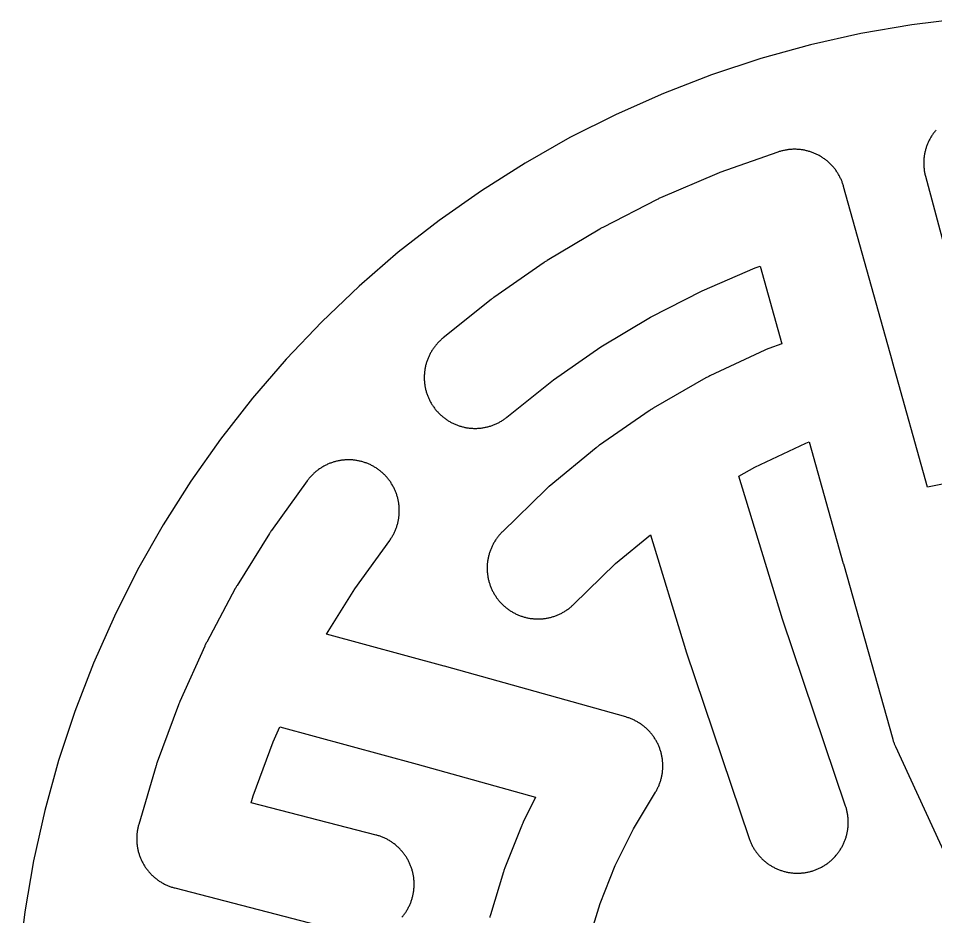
# Model space of a CAD drawing. Header units: millimetres. Extents: x -145 to 145, y -145 to 145.
# Drawn here: x -144.3 to -18, y 20.6 to 144.3 of the extents above; entities that cross this region are included whole.
import ezdxf

# ---------------------------------------------------------------- set-up
doc = ezdxf.new("R2010")
doc.units = ezdxf.units.MM
doc.layers.add('BOUNDARY', color=3, linetype='CONTINUOUS')
doc.layers.add('CORRIDORS', color=1, linetype='CONTINUOUS')

msp = doc.modelspace()

# ---------------------------------------------------------------- linework, layer by layer
at = {"layer": 'BOUNDARY'}
msp.add_lwpolyline([(-14.212, 144.302), (-21.276, 143.431), (-28.288, 142.214), (-35.232, 140.655), (-42.091, 138.756), (-48.849, 136.524), (-55.489, 133.963), (-61.995, 131.078), (-68.353, 127.879), (-74.545, 124.371), (-80.558, 120.563), (-86.376, 116.465), (-91.987, 112.087), (-97.376, 107.438), (-102.53, 102.53), (-107.438, 97.376), (-112.087, 91.987), (-116.465, 86.376), (-120.563, 80.558), (-124.371, 74.545), (-127.879, 68.353), (-131.078, 61.995), (-133.963, 55.489), (-136.524, 48.849), (-138.756, 42.091), (-140.655, 35.232), (-142.214, 28.288), (-143.431, 21.276), (-144.302, 14.212)], dxfattribs=at)
at = {"layer": 'CORRIDORS'}
for points in [[(-17.964, 128.917), (-18.04, 128.826), (-18.115, 128.734), (-18.188, 128.641), (-18.26, 128.547), (-18.33, 128.452), (-18.398, 128.355), (-18.465, 128.257), (-18.53, 128.159), (-18.593, 128.059), (-18.655, 127.958), (-18.715, 127.856), (-18.773, 127.753), (-18.829, 127.649), (-18.884, 127.544), (-18.937, 127.438), (-18.988, 127.331), (-19.037, 127.224), (-19.085, 127.115), (-19.131, 127.006), (-19.174, 126.896), (-19.216, 126.786), (-19.256, 126.674), (-19.295, 126.562), (-19.331, 126.45), (-19.365, 126.336), (-19.398, 126.223), (-19.428, 126.108), (-19.457, 125.993), (-19.483, 125.878), (-19.508, 125.762), (-19.531, 125.646), (-19.552, 125.53), (-19.57, 125.413), (-19.587, 125.296), (-19.602, 125.179), (-19.615, 125.061), (-19.626, 124.943), (-19.635, 124.825), (-19.641, 124.707), (-19.646, 124.589), (-19.649, 124.47), (-19.65, 124.352), (-19.649, 124.234), (-19.646, 124.116), (-19.641, 123.997), (-19.633, 123.879), (-19.624, 123.761), (-19.613, 123.643), (-19.6, 123.526), (-19.585, 123.409), (-19.568, 123.291), (-19.549, 123.175), (-19.528, 123.058), (-19.505, 122.942), (-19.48, 122.827), (-19.453, 122.711), (-19.412, 122.55), (-12.842, 98.01)], [(-13.346, 80.903), (-19.122, 79.725), (-23.95, 96.987), (-23.966, 97.048), (-30.676, 121.148), (-30.709, 121.261), (-30.744, 121.374), (-30.78, 121.487), (-30.819, 121.599), (-30.859, 121.71), (-30.901, 121.821), (-30.945, 121.93), (-30.991, 122.04), (-31.039, 122.148), (-31.088, 122.255), (-31.14, 122.362), (-31.193, 122.468), (-31.248, 122.572), (-31.305, 122.676), (-31.363, 122.779), (-31.423, 122.881), (-31.485, 122.982), (-31.549, 123.082), (-31.614, 123.18), (-31.681, 123.278), (-31.749, 123.374), (-31.82, 123.47), (-31.891, 123.564), (-31.965, 123.656), (-32.04, 123.748), (-32.116, 123.838), (-32.194, 123.927), (-32.274, 124.015), (-32.355, 124.101), (-32.437, 124.186), (-32.521, 124.27), (-32.606, 124.352), (-32.78, 124.512), (-32.87, 124.589), (-32.96, 124.665), (-33.052, 124.74), (-33.145, 124.813), (-33.239, 124.885), (-33.335, 124.954), (-33.432, 125.023), (-33.529, 125.089), (-33.628, 125.154), (-33.728, 125.217), (-33.829, 125.279), (-33.931, 125.339), (-34.035, 125.397), (-34.139, 125.453), (-34.244, 125.508), (-34.349, 125.561), (-34.456, 125.612), (-34.564, 125.661), (-34.672, 125.708), (-34.781, 125.754), (-34.891, 125.797), (-35.002, 125.839), (-35.114, 125.879), (-35.226, 125.917), (-35.338, 125.953), (-35.451, 125.988), (-35.565, 126.02), (-35.68, 126.05), (-35.795, 126.079), (-35.91, 126.105), (-36.026, 126.13), (-36.142, 126.152), (-36.258, 126.173), (-36.375, 126.192), (-36.492, 126.208), (-36.61, 126.223), (-36.727, 126.236), (-36.845, 126.246), (-36.963, 126.255), (-37.081, 126.262), (-37.199, 126.267), (-37.318, 126.269), (-37.436, 126.27), (-37.554, 126.269), (-37.673, 126.265), (-37.791, 126.26), (-37.909, 126.253), (-38.027, 126.244), (-38.145, 126.232), (-38.262, 126.219), (-38.38, 126.204), (-38.497, 126.187), (-38.613, 126.168), (-38.73, 126.146), (-38.846, 126.123), (-38.961, 126.098), (-39.077, 126.071), (-39.191, 126.042), (-39.306, 126.011), (-39.419, 125.978), (-39.532, 125.944), (-39.645, 125.907), (-39.741, 125.874), (-47.707, 123.074), (-47.819, 123.034), (-47.929, 122.992), (-48.039, 122.948), (-48.148, 122.902), (-55.906, 119.57), (-56.015, 119.522), (-56.122, 119.473), (-56.229, 119.422), (-56.334, 119.369), (-63.85, 115.521), (-63.955, 115.466), (-64.059, 115.409), (-64.162, 115.351), (-64.262, 115.292), (-71.502, 110.947), (-71.603, 110.885), (-71.703, 110.822), (-71.802, 110.757), (-71.899, 110.69), (-78.83, 105.866), (-78.926, 105.798), (-79.022, 105.728), (-79.116, 105.656), (-79.209, 105.583), (-85.798, 100.302), (-85.89, 100.227), (-85.98, 100.151), (-86.069, 100.073), (-86.157, 99.994), (-86.243, 99.913), (-86.328, 99.831), (-86.412, 99.747), (-86.494, 99.662), (-86.575, 99.576), (-86.654, 99.488), (-86.732, 99.399), (-86.808, 99.308), (-86.883, 99.217), (-86.956, 99.124), (-87.028, 99.029), (-87.098, 98.934), (-87.166, 98.837), (-87.233, 98.74), (-87.298, 98.641), (-87.362, 98.541), (-87.423, 98.44), (-87.483, 98.338), (-87.542, 98.235), (-87.598, 98.131), (-87.653, 98.026), (-87.706, 97.92), (-87.757, 97.814), (-87.806, 97.706), (-87.854, 97.598), (-87.9, 97.489), (-87.943, 97.379), (-87.985, 97.268), (-88.025, 97.157), (-88.064, 97.045), (-88.1, 96.932), (-88.134, 96.819), (-88.167, 96.705), (-88.197, 96.591), (-88.226, 96.476), (-88.253, 96.361), (-88.278, 96.245), (-88.3, 96.129), (-88.321, 96.013), (-88.34, 95.896), (-88.357, 95.779), (-88.372, 95.661), (-88.385, 95.544), (-88.395, 95.426), (-88.404, 95.308), (-88.411, 95.19), (-88.416, 95.072), (-88.419, 94.953), (-88.42, 94.835), (-88.419, 94.717), (-88.416, 94.598), (-88.411, 94.48), (-88.404, 94.362), (-88.395, 94.244), (-88.384, 94.126), (-88.37, 94.009), (-88.355, 93.891), (-88.338, 93.774), (-88.319, 93.657), (-88.298, 93.541), (-88.275, 93.425), (-88.251, 93.309), (-88.224, 93.194), (-88.195, 93.079), (-88.164, 92.965), (-88.132, 92.851), (-88.097, 92.738), (-88.061, 92.626), (-88.022, 92.514), (-87.982, 92.402), (-87.94, 92.292), (-87.896, 92.182), (-87.85, 92.073), (-87.802, 91.965), (-87.753, 91.857), (-87.701, 91.751), (-87.648, 91.645), (-87.593, 91.54), (-87.537, 91.436), (-87.478, 91.333), (-87.418, 91.231), (-87.356, 91.13), (-87.293, 91.031), (-87.228, 90.932), (-87.161, 90.834), (-87.092, 90.738), (-87.022, 90.643), (-86.95, 90.549), (-86.877, 90.456), (-86.802, 90.364), (-86.726, 90.274), (-86.648, 90.185), (-86.568, 90.097), (-86.487, 90.011), (-86.405, 89.926), (-86.321, 89.842), (-86.236, 89.76), (-86.149, 89.679), (-86.062, 89.6), (-85.972, 89.522), (-85.882, 89.446), (-85.79, 89.372), (-85.697, 89.299), (-85.603, 89.227), (-85.507, 89.157), (-85.411, 89.089), (-85.313, 89.022), (-85.214, 88.957), (-85.114, 88.894), (-85.013, 88.832), (-84.911, 88.773), (-84.808, 88.714), (-84.704, 88.658), (-84.599, 88.603), (-84.493, 88.551), (-84.386, 88.5), (-84.279, 88.45), (-84.17, 88.403), (-84.061, 88.357), (-83.951, 88.314), (-83.84, 88.272), (-83.729, 88.232), (-83.617, 88.194), (-83.504, 88.158), (-83.391, 88.123), (-83.277, 88.091), (-83.163, 88.06), (-83.048, 88.032), (-82.933, 88.005), (-82.817, 87.981), (-82.701, 87.958), (-82.584, 87.938), (-82.468, 87.919), (-82.35, 87.902), (-82.233, 87.887), (-82.115, 87.875), (-81.998, 87.864), (-81.88, 87.855), (-81.761, 87.848), (-81.643, 87.844), (-81.525, 87.841), (-81.407, 87.84), (-81.288, 87.841), (-81.17, 87.844), (-81.052, 87.85), (-80.934, 87.857), (-80.816, 87.866), (-80.698, 87.877), (-80.58, 87.891), (-80.463, 87.906), (-80.346, 87.923), (-80.229, 87.942), (-80.113, 87.963), (-79.997, 87.986), (-79.881, 88.011), (-79.766, 88.038), (-79.651, 88.067), (-79.537, 88.098), (-79.423, 88.131), (-79.31, 88.166), (-79.198, 88.202), (-79.086, 88.241), (-78.975, 88.281), (-78.864, 88.323), (-78.754, 88.367), (-78.645, 88.413), (-78.537, 88.461), (-78.43, 88.511), (-78.323, 88.562), (-78.217, 88.616), (-78.113, 88.671), (-78.009, 88.727), (-77.906, 88.786), (-77.804, 88.846), (-77.703, 88.908), (-77.604, 88.972), (-77.505, 89.037), (-77.407, 89.104), (-77.311, 89.173), (-77.216, 89.243), (-77.122, 89.315), (-77.042, 89.378), (-70.635, 94.513), (-64.097, 99.064), (-57.263, 103.165), (-50.162, 106.8), (-42.842, 109.944), (-42.157, 110.185), (-39.182, 99.5), (-40.993, 98.83), (-41.104, 98.788), (-41.214, 98.745), (-41.323, 98.699), (-41.431, 98.651), (-41.533, 98.604), (-49.117, 95.053), (-49.224, 95.002), (-49.33, 94.95), (-49.435, 94.895), (-49.539, 94.838), (-49.638, 94.783), (-56.899, 90.609), (-57.001, 90.549), (-57.047, 90.521), (-57.074, 90.505), (-57.174, 90.442), (-57.2, 90.425), (-57.21, 90.419), (-57.309, 90.354), (-57.354, 90.323), (-57.398, 90.293), (-57.442, 90.262), (-64.281, 85.53), (-64.378, 85.462), (-64.473, 85.392), (-64.568, 85.321), (-64.661, 85.248), (-64.749, 85.177), (-71.214, 79.851), (-71.305, 79.775), (-71.394, 79.697), (-71.482, 79.618), (-71.569, 79.538), (-71.65, 79.46), (-77.647, 73.612), (-77.731, 73.528), (-77.814, 73.444), (-77.895, 73.357), (-77.975, 73.27), (-78.053, 73.181), (-78.129, 73.091), (-78.205, 73), (-78.278, 72.907), (-78.35, 72.813), (-78.421, 72.718), (-78.489, 72.622), (-78.556, 72.524), (-78.622, 72.426), (-78.686, 72.326), (-78.748, 72.226), (-78.808, 72.124), (-78.867, 72.021), (-78.924, 71.917), (-78.979, 71.813), (-79.033, 71.707), (-79.084, 71.601), (-79.134, 71.493), (-79.182, 71.385), (-79.228, 71.276), (-79.273, 71.167), (-79.315, 71.056), (-79.356, 70.945), (-79.394, 70.833), (-79.431, 70.721), (-79.466, 70.608), (-79.499, 70.494), (-79.53, 70.38), (-79.559, 70.265), (-79.586, 70.15), (-79.611, 70.034), (-79.635, 69.918), (-79.656, 69.802), (-79.675, 69.685), (-79.693, 69.568), (-79.708, 69.451), (-79.721, 69.333), (-79.733, 69.216), (-79.742, 69.098), (-79.75, 68.979), (-79.755, 68.861), (-79.759, 68.743), (-79.76, 68.625), (-79.759, 68.506), (-79.757, 68.388), (-79.752, 68.27), (-79.746, 68.152), (-79.737, 68.034), (-79.726, 67.916), (-79.714, 67.798), (-79.699, 67.681), (-79.683, 67.564), (-79.664, 67.447), (-79.644, 67.33), (-79.621, 67.214), (-79.597, 67.098), (-79.571, 66.983), (-79.542, 66.868), (-79.512, 66.754), (-79.48, 66.64), (-79.446, 66.526), (-79.41, 66.414), (-79.372, 66.302), (-79.332, 66.19), (-79.29, 66.08), (-79.247, 65.97), (-79.202, 65.86), (-79.154, 65.752), (-79.105, 65.644), (-79.054, 65.537), (-79.002, 65.431), (-78.947, 65.326), (-78.891, 65.222), (-78.833, 65.119), (-78.773, 65.017), (-78.712, 64.916), (-78.649, 64.816), (-78.584, 64.717), (-78.518, 64.619), (-78.449, 64.522), (-78.38, 64.426), (-78.308, 64.332), (-78.235, 64.239), (-78.161, 64.147), (-78.085, 64.056), (-78.007, 63.967), (-77.928, 63.879), (-77.848, 63.792), (-77.766, 63.707), (-77.682, 63.623), (-77.598, 63.541), (-77.511, 63.459), (-77.424, 63.38), (-77.335, 63.302), (-77.245, 63.225), (-77.153, 63.15), (-77.06, 63.077), (-76.966, 63.005), (-76.871, 62.935), (-76.775, 62.866), (-76.677, 62.799), (-76.579, 62.733), (-76.479, 62.67), (-76.378, 62.608), (-76.277, 62.547), (-76.174, 62.489), (-76.07, 62.432), (-75.965, 62.377), (-75.86, 62.324), (-75.753, 62.272), (-75.646, 62.222), (-75.537, 62.175), (-75.428, 62.129), (-75.319, 62.084), (-75.208, 62.042), (-75.097, 62.002), (-74.985, 61.963), (-74.873, 61.926), (-74.76, 61.892), (-74.646, 61.859), (-74.532, 61.828), (-74.417, 61.799), (-74.302, 61.772), (-74.186, 61.747), (-74.07, 61.724), (-73.954, 61.703), (-73.837, 61.683), (-73.72, 61.666), (-73.603, 61.651), (-73.485, 61.638), (-73.367, 61.626), (-73.249, 61.617), (-73.131, 61.61), (-73.013, 61.605), (-72.895, 61.601), (-72.776, 61.6), (-72.658, 61.601), (-72.54, 61.603), (-72.422, 61.608), (-72.303, 61.615), (-72.185, 61.624), (-72.068, 61.634), (-71.95, 61.647), (-71.832, 61.662), (-71.715, 61.678), (-71.599, 61.697), (-71.482, 61.718), (-71.366, 61.74), (-71.25, 61.765), (-71.135, 61.791), (-71.02, 61.82), (-70.906, 61.85), (-70.792, 61.882), (-70.679, 61.917), (-70.566, 61.953), (-70.454, 61.991), (-70.342, 62.031), (-70.232, 62.073), (-70.122, 62.116), (-70.013, 62.162), (-69.904, 62.209), (-69.797, 62.258), (-69.69, 62.309), (-69.584, 62.362), (-69.479, 62.417), (-69.375, 62.473), (-69.272, 62.531), (-69.17, 62.591), (-69.069, 62.652), (-68.969, 62.716), (-68.87, 62.781), (-68.772, 62.847), (-68.675, 62.915), (-68.58, 62.985), (-68.485, 63.057), (-68.392, 63.13), (-68.3, 63.204), (-68.21, 63.281), (-68.121, 63.358), (-68.033, 63.437), (-67.946, 63.518), (-67.873, 63.588), (-62.086, 69.231), (-57.269, 73.2), (-52.445, 57.388), (-52.41, 57.275), (-52.383, 57.194), (-43.673, 31.354), (-43.635, 31.242), (-43.594, 31.131), (-43.551, 31.021), (-43.507, 30.911), (-43.461, 30.802), (-43.413, 30.694), (-43.363, 30.587), (-43.311, 30.48), (-43.258, 30.375), (-43.203, 30.27), (-43.146, 30.166), (-43.087, 30.064), (-43.026, 29.962), (-42.964, 29.861), (-42.9, 29.762), (-42.835, 29.663), (-42.768, 29.566), (-42.699, 29.47), (-42.628, 29.374), (-42.556, 29.281), (-42.483, 29.188), (-42.407, 29.097), (-42.331, 29.007), (-42.253, 28.918), (-42.173, 28.83), (-42.092, 28.744), (-42.009, 28.66), (-41.925, 28.576), (-41.84, 28.494), (-41.753, 28.414), (-41.665, 28.335), (-41.575, 28.258), (-41.484, 28.182), (-41.392, 28.107), (-41.299, 28.035), (-41.204, 27.964), (-41.109, 27.894), (-41.012, 27.826), (-40.914, 27.76), (-40.815, 27.695), (-40.715, 27.632), (-40.613, 27.571), (-40.511, 27.511), (-40.408, 27.453), (-40.304, 27.397), (-40.199, 27.343), (-40.093, 27.291), (-39.986, 27.24), (-39.878, 27.191), (-39.769, 27.144), (-39.66, 27.099), (-39.55, 27.055), (-39.439, 27.014), (-39.328, 26.974), (-39.215, 26.937), (-39.103, 26.901), (-38.989, 26.867), (-38.875, 26.835), (-38.761, 26.805), (-38.646, 26.777), (-38.531, 26.751), (-38.415, 26.726), (-38.299, 26.704), (-38.182, 26.684), (-38.065, 26.665), (-37.948, 26.649), (-37.831, 26.635), (-37.713, 26.622), (-37.595, 26.612), (-37.477, 26.604), (-37.359, 26.597), (-37.241, 26.593), (-37.122, 26.59), (-37.004, 26.59), (-36.886, 26.592), (-36.767, 26.595), (-36.649, 26.601), (-36.531, 26.609), (-36.413, 26.618), (-36.295, 26.63), (-36.178, 26.643), (-36.061, 26.659), (-35.944, 26.676), (-35.827, 26.696), (-35.711, 26.717), (-35.595, 26.741), (-35.479, 26.766), (-35.364, 26.794), (-35.249, 26.823), (-35.135, 26.854), (-35.022, 26.887), (-34.909, 26.922), (-34.796, 26.959), (-34.684, 26.998), (-34.573, 27.039), (-34.463, 27.082), (-34.353, 27.126), (-34.244, 27.172), (-34.136, 27.221), (-34.029, 27.271), (-33.923, 27.322), (-33.817, 27.376), (-33.713, 27.431), (-33.609, 27.488), (-33.506, 27.547), (-33.405, 27.608), (-33.304, 27.67), (-33.205, 27.734), (-33.106, 27.8), (-33.009, 27.867), (-32.913, 27.936), (-32.818, 28.007), (-32.724, 28.079), (-32.632, 28.153), (-32.54, 28.228), (-32.45, 28.305), (-32.362, 28.383), (-32.274, 28.463), (-32.188, 28.544), (-32.104, 28.627), (-32.02, 28.711), (-31.858, 28.883), (-31.702, 29.061), (-31.627, 29.152), (-31.552, 29.244), (-31.48, 29.338), (-31.409, 29.432), (-31.339, 29.528), (-31.271, 29.625), (-31.205, 29.723), (-31.141, 29.822), (-31.078, 29.922), (-31.017, 30.024), (-30.957, 30.126), (-30.899, 30.229), (-30.789, 30.439), (-30.737, 30.545), (-30.686, 30.652), (-30.638, 30.76), (-30.591, 30.868), (-30.546, 30.978), (-30.502, 31.088), (-30.461, 31.199), (-30.422, 31.31), (-30.384, 31.423), (-30.348, 31.535), (-30.315, 31.649), (-30.283, 31.763), (-30.253, 31.877), (-30.225, 31.992), (-30.199, 32.108), (-30.175, 32.223), (-30.153, 32.34), (-30.132, 32.456), (-30.114, 32.573), (-30.098, 32.69), (-30.084, 32.808), (-30.072, 32.925), (-30.061, 33.043), (-30.053, 33.161), (-30.047, 33.28), (-30.043, 33.398), (-30.04, 33.516), (-30.04, 33.634), (-30.042, 33.753), (-30.046, 33.871), (-30.051, 33.989), (-30.059, 34.107), (-30.069, 34.225), (-30.081, 34.343), (-30.094, 34.46), (-30.11, 34.578), (-30.128, 34.695), (-30.147, 34.811), (-30.169, 34.928), (-30.193, 35.044), (-30.218, 35.159), (-30.246, 35.274), (-30.275, 35.389), (-30.306, 35.503), (-30.34, 35.616), (-30.375, 35.729), (-30.407, 35.826), (-39.084, 61.567), (-45.088, 81.249), (-42.904, 82.505), (-35.864, 85.801), (-35.405, 85.971), (-30.72, 69.216), (-30.72, 69.215), (-30.708, 69.173), (-23.918, 45.053), (-23.91, 45.024), (-23.9, 44.99), (-23.894, 44.969), (-23.859, 44.856), (-23.858, 44.852), (-23.836, 44.781), (-23.798, 44.669), (-23.789, 44.644), (-23.785, 44.631), (-23.774, 44.601), (-23.73, 44.48), (-23.703, 44.409), (-23.659, 44.299), (-23.625, 44.219), (-23.582, 44.119), (-23.55, 44.049), (-23.539, 44.023), (-13.265, 21.678)], [(-65.828, 17.044), (-64.197, 22.416), (-62.121, 27.653), (-59.628, 32.685), (-56.576, 37.745), (-56.516, 37.847), (-56.457, 37.949), (-56.4, 38.053), (-56.345, 38.158), (-56.292, 38.264), (-56.241, 38.37), (-56.191, 38.478), (-56.143, 38.586), (-56.097, 38.695), (-56.053, 38.805), (-56.011, 38.915), (-55.97, 39.026), (-55.932, 39.138), (-55.895, 39.251), (-55.861, 39.364), (-55.828, 39.478), (-55.797, 39.592), (-55.768, 39.707), (-55.741, 39.822), (-55.716, 39.937), (-55.693, 40.053), (-55.672, 40.17), (-55.653, 40.287), (-55.636, 40.404), (-55.62, 40.521), (-55.607, 40.639), (-55.596, 40.756), (-55.587, 40.874), (-55.58, 40.992), (-55.574, 41.111), (-55.571, 41.229), (-55.57, 41.347), (-55.571, 41.466), (-55.574, 41.584), (-55.578, 41.702), (-55.585, 41.82), (-55.594, 41.938), (-55.605, 42.056), (-55.617, 42.174), (-55.632, 42.291), (-55.649, 42.408), (-55.668, 42.525), (-55.688, 42.642), (-55.711, 42.758), (-55.736, 42.873), (-55.762, 42.989), (-55.791, 43.104), (-55.821, 43.218), (-55.853, 43.332), (-55.888, 43.445), (-55.924, 43.558), (-55.962, 43.67), (-56.002, 43.781), (-56.044, 43.892), (-56.088, 44.002), (-56.133, 44.111), (-56.181, 44.219), (-56.23, 44.327), (-56.281, 44.434), (-56.334, 44.539), (-56.388, 44.644), (-56.445, 44.748), (-56.503, 44.851), (-56.563, 44.953), (-56.624, 45.054), (-56.688, 45.154), (-56.753, 45.253), (-56.819, 45.351), (-56.888, 45.448), (-56.957, 45.543), (-57.029, 45.637), (-57.102, 45.731), (-57.177, 45.822), (-57.253, 45.913), (-57.331, 46.002), (-57.41, 46.09), (-57.49, 46.176), (-57.573, 46.262), (-57.656, 46.345), (-57.741, 46.428), (-57.828, 46.509), (-57.915, 46.588), (-58.004, 46.666), (-58.095, 46.742), (-58.186, 46.817), (-58.279, 46.891), (-58.373, 46.962), (-58.468, 47.032), (-58.565, 47.101), (-58.663, 47.168), (-58.761, 47.233), (-58.861, 47.297), (-58.962, 47.358), (-59.064, 47.419), (-59.167, 47.477), (-59.271, 47.534), (-59.375, 47.589), (-59.481, 47.642), (-59.588, 47.693), (-59.695, 47.742), (-59.804, 47.79), (-59.913, 47.836), (-60.022, 47.88), (-60.133, 47.922), (-60.244, 47.962), (-60.356, 48.001), (-60.469, 48.037), (-60.582, 48.072), (-60.682, 48.101), (-85.642, 55.091), (-85.697, 55.106), (-101.881, 59.496), (-97.974, 65.761), (-93.174, 72.414), (-93.105, 72.51), (-93.038, 72.608), (-92.973, 72.707), (-92.91, 72.807), (-92.848, 72.908), (-92.788, 73.01), (-92.73, 73.113), (-92.673, 73.217), (-92.618, 73.321), (-92.565, 73.427), (-92.514, 73.534), (-92.465, 73.641), (-92.417, 73.75), (-92.371, 73.859), (-92.328, 73.969), (-92.286, 74.079), (-92.245, 74.191), (-92.207, 74.303), (-92.171, 74.415), (-92.136, 74.528), (-92.104, 74.642), (-92.073, 74.756), (-92.045, 74.871), (-92.018, 74.987), (-91.993, 75.102), (-91.97, 75.218), (-91.949, 75.335), (-91.93, 75.452), (-91.914, 75.569), (-91.899, 75.686), (-91.886, 75.804), (-91.875, 75.922), (-91.866, 76.039), (-91.859, 76.158), (-91.854, 76.276), (-91.851, 76.394), (-91.85, 76.512), (-91.851, 76.631), (-91.854, 76.749), (-91.859, 76.867), (-91.866, 76.985), (-91.875, 77.103), (-91.886, 77.221), (-91.899, 77.339), (-91.914, 77.456), (-91.931, 77.573), (-91.95, 77.69), (-91.971, 77.806), (-91.994, 77.923), (-92.019, 78.038), (-92.046, 78.153), (-92.074, 78.268), (-92.105, 78.382), (-92.138, 78.496), (-92.172, 78.609), (-92.209, 78.722), (-92.247, 78.834), (-92.287, 78.945), (-92.329, 79.056), (-92.373, 79.166), (-92.419, 79.275), (-92.467, 79.383), (-92.516, 79.49), (-92.568, 79.597), (-92.621, 79.703), (-92.675, 79.808), (-92.732, 79.912), (-92.79, 80.015), (-92.912, 80.217), (-92.976, 80.317), (-93.041, 80.416), (-93.108, 80.514), (-93.176, 80.61), (-93.246, 80.705), (-93.318, 80.799), (-93.391, 80.892), (-93.466, 80.984), (-93.543, 81.074), (-93.621, 81.163), (-93.7, 81.251), (-93.781, 81.337), (-93.863, 81.422), (-93.947, 81.506), (-94.032, 81.588), (-94.119, 81.669), (-94.207, 81.748), (-94.296, 81.826), (-94.386, 81.902), (-94.478, 81.977), (-94.571, 82.05), (-94.665, 82.121), (-94.761, 82.191), (-94.857, 82.26), (-94.955, 82.326), (-95.054, 82.391), (-95.154, 82.455), (-95.255, 82.516), (-95.357, 82.576), (-95.46, 82.634), (-95.564, 82.691), (-95.669, 82.745), (-95.775, 82.798), (-95.881, 82.849), (-95.989, 82.899), (-96.097, 82.946), (-96.207, 82.992), (-96.317, 83.035), (-96.427, 83.077), (-96.539, 83.117), (-96.651, 83.155), (-96.763, 83.192), (-96.876, 83.226), (-96.99, 83.258), (-97.105, 83.289), (-97.219, 83.317), (-97.335, 83.344), (-97.45, 83.369), (-97.567, 83.391), (-97.683, 83.412), (-97.8, 83.431), (-97.917, 83.448), (-98.034, 83.462), (-98.152, 83.475), (-98.27, 83.486), (-98.388, 83.495), (-98.506, 83.502), (-98.624, 83.506), (-98.742, 83.509), (-98.861, 83.51), (-98.979, 83.509), (-99.097, 83.506), (-99.216, 83.5), (-99.334, 83.493), (-99.452, 83.484), (-99.569, 83.473), (-99.687, 83.46), (-99.804, 83.445), (-99.921, 83.428), (-100.038, 83.408), (-100.155, 83.387), (-100.271, 83.364), (-100.386, 83.339), (-100.502, 83.312), (-100.616, 83.283), (-100.731, 83.253), (-100.844, 83.22), (-100.957, 83.185), (-101.07, 83.149), (-101.182, 83.11), (-101.293, 83.07), (-101.404, 83.028), (-101.513, 82.984), (-101.622, 82.938), (-101.731, 82.89), (-101.838, 82.84), (-101.945, 82.789), (-102.05, 82.736), (-102.155, 82.681), (-102.259, 82.624), (-102.362, 82.565), (-102.464, 82.505), (-102.564, 82.443), (-102.664, 82.38), (-102.763, 82.314), (-102.86, 82.247), (-102.957, 82.179), (-103.052, 82.108), (-103.146, 82.037), (-103.239, 81.963), (-103.33, 81.888), (-103.421, 81.812), (-103.51, 81.734), (-103.597, 81.654), (-103.684, 81.573), (-103.768, 81.491), (-103.852, 81.407), (-103.934, 81.322), (-104.015, 81.235), (-104.094, 81.147), (-104.171, 81.058), (-104.247, 80.967), (-104.322, 80.875), (-104.395, 80.782), (-104.466, 80.688), (-104.526, 80.606), (-109.466, 73.76), (-109.535, 73.664), (-109.602, 73.566), (-109.667, 73.467), (-109.73, 73.367), (-114.197, 66.202), (-114.259, 66.101), (-114.319, 65.999), (-114.377, 65.897), (-114.433, 65.793), (-118.372, 58.408), (-118.428, 58.304), (-118.459, 58.244), (-118.47, 58.223), (-118.523, 58.117), (-118.573, 58.01), (-118.604, 57.942), (-118.634, 57.878), (-118.642, 57.86), (-122.075, 50.214), (-122.122, 50.106), (-122.168, 49.997), (-122.212, 49.887), (-122.254, 49.777), (-125.185, 41.859), (-125.225, 41.748), (-125.263, 41.636), (-125.299, 41.523), (-125.334, 41.41), (-127.724, 33.311), (-127.756, 33.197), (-127.787, 33.083), (-127.816, 32.968), (-127.842, 32.853), (-127.867, 32.737), (-127.89, 32.621), (-127.911, 32.505), (-127.93, 32.388), (-127.946, 32.271), (-127.961, 32.154), (-127.974, 32.036), (-127.985, 31.918), (-127.994, 31.8), (-128.001, 31.682), (-128.006, 31.564), (-128.009, 31.446), (-128.01, 31.327), (-128.009, 31.209), (-128.006, 31.091), (-128.001, 30.972), (-127.994, 30.854), (-127.985, 30.736), (-127.974, 30.619), (-127.961, 30.501), (-127.946, 30.384), (-127.929, 30.266), (-127.91, 30.15), (-127.889, 30.033), (-127.866, 29.917), (-127.841, 29.801), (-127.814, 29.686), (-127.785, 29.571), (-127.755, 29.457), (-127.722, 29.343), (-127.688, 29.23), (-127.651, 29.118), (-127.613, 29.006), (-127.573, 28.894), (-127.531, 28.784), (-127.487, 28.674), (-127.441, 28.565), (-127.393, 28.457), (-127.344, 28.349), (-127.292, 28.243), (-127.239, 28.137), (-127.184, 28.032), (-127.128, 27.928), (-127.069, 27.825), (-127.009, 27.723), (-126.947, 27.622), (-126.884, 27.523), (-126.819, 27.424), (-126.752, 27.326), (-126.683, 27.23), (-126.613, 27.134), (-126.542, 27.04), (-126.468, 26.947), (-126.393, 26.856), (-126.317, 26.765), (-126.239, 26.676), (-126.16, 26.589), (-126.079, 26.502), (-125.997, 26.417), (-125.913, 26.334), (-125.828, 26.252), (-125.741, 26.171), (-125.653, 26.092), (-125.564, 26.014), (-125.473, 25.938), (-125.382, 25.863), (-125.289, 25.79), (-125.194, 25.718), (-125.099, 25.648), (-125.002, 25.58), (-124.905, 25.513), (-124.806, 25.448), (-124.706, 25.385), (-124.605, 25.324), (-124.503, 25.264), (-124.4, 25.205), (-124.296, 25.149), (-124.191, 25.094), (-124.085, 25.042), (-123.978, 24.99), (-123.871, 24.941), (-123.762, 24.894), (-123.653, 24.848), (-123.543, 24.804), (-123.432, 24.763), (-123.321, 24.723), (-123.209, 24.684), (-123.096, 24.648), (-122.983, 24.614), (-122.869, 24.581), (-122.763, 24.553), (-98.563, 18.293)], [(-91.494, 20.516), (-91.418, 20.607), (-91.343, 20.698), (-91.27, 20.791), (-91.198, 20.886), (-91.128, 20.981), (-91.06, 21.078), (-90.993, 21.175), (-90.928, 21.274), (-90.865, 21.374), (-90.803, 21.475), (-90.744, 21.577), (-90.685, 21.68), (-90.629, 21.784), (-90.574, 21.889), (-90.521, 21.995), (-90.47, 22.102), (-90.421, 22.21), (-90.374, 22.318), (-90.328, 22.427), (-90.284, 22.537), (-90.242, 22.648), (-90.202, 22.759), (-90.164, 22.871), (-90.128, 22.984), (-90.094, 23.097), (-90.061, 23.211), (-90.031, 23.325), (-90.002, 23.44), (-89.976, 23.555), (-89.951, 23.671), (-89.929, 23.787), (-89.908, 23.904), (-89.889, 24.02), (-89.872, 24.137), (-89.858, 24.255), (-89.845, 24.373), (-89.834, 24.49), (-89.825, 24.608), (-89.818, 24.726), (-89.814, 24.845), (-89.811, 24.963), (-89.81, 25.081), (-89.811, 25.2), (-89.814, 25.318), (-89.82, 25.436), (-89.827, 25.554), (-89.836, 25.672), (-89.847, 25.79), (-89.86, 25.908), (-89.875, 26.025), (-89.893, 26.142), (-89.912, 26.259), (-89.933, 26.375), (-89.956, 26.491), (-89.981, 26.607), (-90.008, 26.722), (-90.037, 26.837), (-90.067, 26.951), (-90.1, 27.065), (-90.135, 27.178), (-90.171, 27.29), (-90.21, 27.402), (-90.25, 27.513), (-90.293, 27.624), (-90.337, 27.734), (-90.383, 27.843), (-90.43, 27.951), (-90.48, 28.059), (-90.531, 28.165), (-90.585, 28.271), (-90.64, 28.376), (-90.696, 28.479), (-90.755, 28.582), (-90.815, 28.684), (-90.877, 28.785), (-90.941, 28.885), (-91.006, 28.983), (-91.073, 29.081), (-91.142, 29.177), (-91.212, 29.272), (-91.284, 29.366), (-91.357, 29.459), (-91.432, 29.551), (-91.509, 29.641), (-91.587, 29.73), (-91.666, 29.818), (-91.747, 29.904), (-91.829, 29.989), (-91.913, 30.072), (-91.999, 30.154), (-92.085, 30.235), (-92.173, 30.314), (-92.262, 30.392), (-92.353, 30.468), (-92.445, 30.542), (-92.538, 30.615), (-92.632, 30.687), (-92.728, 30.757), (-92.825, 30.825), (-92.922, 30.891), (-93.021, 30.956), (-93.121, 31.019), (-93.223, 31.081), (-93.325, 31.141), (-93.428, 31.199), (-93.532, 31.255), (-93.637, 31.309), (-93.743, 31.362), (-93.85, 31.413), (-93.957, 31.462), (-94.066, 31.51), (-94.175, 31.555), (-94.285, 31.599), (-94.396, 31.64), (-94.507, 31.68), (-94.619, 31.718), (-94.732, 31.754), (-94.845, 31.789), (-94.959, 31.821), (-95.057, 31.847), (-112.247, 36.294), (-111.974, 37.219), (-109.205, 44.699), (-108.293, 46.729), (-89.409, 41.606), (-73.095, 37.038), (-74.797, 33.604), (-74.849, 33.498), (-74.898, 33.391), (-74.947, 33.282), (-74.993, 33.173), (-75.033, 33.075), (-77.317, 27.312), (-77.359, 27.202), (-77.4, 27.091), (-77.439, 26.979), (-77.476, 26.867), (-77.507, 26.766), (-79.308, 20.833), (-79.342, 20.72), (-79.373, 20.606), (-79.403, 20.491)]]:
    msp.add_lwpolyline(points, dxfattribs=at)

doc.saveas('drawing.dxf')
